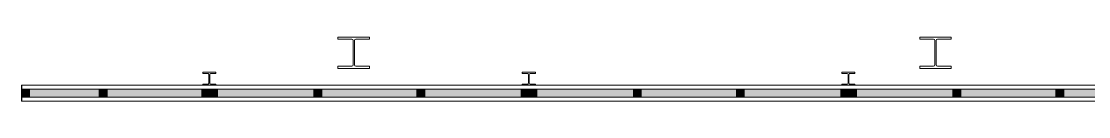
# Model space of a CAD drawing. Header units: inches. Extents: x 47334 to 154394, y 34687 to 85162.
# Drawn here: x 100593 to 108720, y 52652 to 53142 of the extents above; entities that cross this region are included whole.
import ezdxf

# ---------------------------------------------------------------- set-up
doc = ezdxf.new("R2010")
doc.units = ezdxf.units.IN
doc.header["$LTSCALE"] = 300
doc.header["$MEASUREMENT"] = 0
doc.linetypes.add('Wipeout_Contour', pattern=[1.01, 0.01, -1])
doc.layers.add('Grundebene', color=7, linetype='Continuous')

# ---------------------------------------------------------------- blocks, each defined once
blk = doc.blocks.new('Color_Area-3E6')
at = {"layer": 'Grundebene', "true_color": 0xffffff, "transparency": 33554687}
blk.add_hatch(color=7, dxfattribs=at).paths.add_polyline_path([(106892.1, 52681.7), (106892.1, 52741.7), (106952.1, 52741.7), (106952.1, 52681.7)], flags=0)
at = {"layer": 'Grundebene', "color": 18, "linetype": 'Wipeout_Contour', "lineweight": 13, "true_color": 0x000000}
for p, q in [((106892.1, 52681.7), (106892.1, 52741.7)), ((106892.1, 52741.7), (106952.1, 52741.7)), ((106952.1, 52681.7), (106892.1, 52681.7)), ((106952.1, 52741.7), (106952.1, 52681.7))]:
    blk.add_line(p, q, dxfattribs=at)
blk = doc.blocks.new('Color_Area-3F2')
at = {"layer": 'Grundebene', "true_color": 0xffffff, "transparency": 33554687}
blk.add_hatch(color=7, dxfattribs=at).paths.add_polyline_path([(107686.4, 52681.7), (106952.1, 52681.7), (106952.1, 52741.7), (107686.4, 52741.7)], flags=0)
at = {"layer": 'Grundebene', "color": 18, "linetype": 'Wipeout_Contour', "lineweight": 13, "true_color": 0x000000}
for p, q in [((106952.1, 52681.7), (106952.1, 52741.7)), ((106952.1, 52741.7), (107686.4, 52741.7)), ((107686.4, 52681.7), (106952.1, 52681.7)), ((107686.4, 52741.7), (107686.4, 52681.7))]:
    blk.add_line(p, q, dxfattribs=at)
blk = doc.blocks.new('Color_Area-3F8')
at = {"layer": 'Grundebene', "true_color": 0xffffff, "transparency": 33554687}
blk.add_hatch(color=7, dxfattribs=at).paths.add_polyline_path([(107716.4, 52681.7), (107686.4, 52681.7), (107686.4, 52741.7), (107716.4, 52741.7)], flags=0)
at = {"layer": 'Grundebene', "color": 18, "linetype": 'Wipeout_Contour', "lineweight": 13, "true_color": 0x000000}
for p, q in [((107686.4, 52681.7), (107686.4, 52741.7)), ((107686.4, 52741.7), (107716.4, 52741.7)), ((107716.4, 52681.7), (107686.4, 52681.7)), ((107716.4, 52741.7), (107716.4, 52681.7))]:
    blk.add_line(p, q, dxfattribs=at)
blk = doc.blocks.new('Color_Area-3FE')
at = {"layer": 'Grundebene', "true_color": 0xffffff, "transparency": 33554687}
blk.add_hatch(color=7, dxfattribs=at).paths.add_polyline_path([(108470.7, 52681.7), (107746.4, 52681.7), (107746.4, 52741.7), (108470.7, 52741.7)], flags=0)
at = {"layer": 'Grundebene', "color": 18, "linetype": 'Wipeout_Contour', "lineweight": 13, "true_color": 0x000000}
for p, q in [((107746.4, 52681.7), (107746.4, 52741.7)), ((107746.4, 52741.7), (108470.7, 52741.7)), ((108470.7, 52681.7), (107746.4, 52681.7)), ((108470.7, 52741.7), (108470.7, 52681.7))]:
    blk.add_line(p, q, dxfattribs=at)
blk = doc.blocks.new('Color_Area-404')
at = {"layer": 'Grundebene', "true_color": 0xffffff, "transparency": 33554687}
blk.add_hatch(color=7, dxfattribs=at).paths.add_polyline_path([(107746.4, 52681.7), (107716.4, 52681.7), (107716.4, 52741.7), (107746.4, 52741.7)], flags=0)
at = {"layer": 'Grundebene', "color": 18, "linetype": 'Wipeout_Contour', "lineweight": 13, "true_color": 0x000000}
for p, q in [((107716.4, 52681.7), (107716.4, 52741.7)), ((107716.4, 52741.7), (107746.4, 52741.7)), ((107746.4, 52681.7), (107716.4, 52681.7)), ((107746.4, 52741.7), (107746.4, 52681.7))]:
    blk.add_line(p, q, dxfattribs=at)
blk = doc.blocks.new('Color_Area-40A')
at = {"layer": 'Grundebene', "true_color": 0xffffff, "transparency": 33554687}
blk.add_hatch(color=7, dxfattribs=at).paths.add_polyline_path([(108500.7, 52681.7), (108470.7, 52681.7), (108470.7, 52741.7), (108500.7, 52741.7)], flags=0)
at = {"layer": 'Grundebene', "color": 18, "linetype": 'Wipeout_Contour', "lineweight": 13, "true_color": 0x000000}
for p, q in [((108470.7, 52681.7), (108470.7, 52741.7)), ((108470.7, 52741.7), (108500.7, 52741.7)), ((108500.7, 52681.7), (108470.7, 52681.7)), ((108500.7, 52741.7), (108500.7, 52681.7))]:
    blk.add_line(p, q, dxfattribs=at)
blk = doc.blocks.new('Color_Area-410')
at = {"layer": 'Grundebene', "true_color": 0xffffff, "transparency": 33554687}
blk.add_hatch(color=7, dxfattribs=at).paths.add_polyline_path([(109265.1, 52681.7), (108530.7, 52681.7), (108530.7, 52741.7), (109265.1, 52741.7)], flags=0)
at = {"layer": 'Grundebene', "color": 18, "linetype": 'Wipeout_Contour', "lineweight": 13, "true_color": 0x000000}
for p, q in [((108530.7, 52681.7), (108530.7, 52741.7)), ((108530.7, 52741.7), (109265.1, 52741.7)), ((109265.1, 52681.7), (108530.7, 52681.7)), ((109265.1, 52741.7), (109265.1, 52681.7))]:
    blk.add_line(p, q, dxfattribs=at)
blk = doc.blocks.new('Color_Area-416')
at = {"layer": 'Grundebene', "true_color": 0xffffff, "transparency": 33554687}
blk.add_hatch(color=7, dxfattribs=at).paths.add_polyline_path([(108530.7, 52681.7), (108500.7, 52681.7), (108500.7, 52741.7), (108530.7, 52741.7)], flags=0)
at = {"layer": 'Grundebene', "color": 18, "linetype": 'Wipeout_Contour', "lineweight": 13, "true_color": 0x000000}
for p, q in [((108500.7, 52681.7), (108500.7, 52741.7)), ((108500.7, 52741.7), (108530.7, 52741.7)), ((108530.7, 52681.7), (108500.7, 52681.7)), ((108530.7, 52741.7), (108530.7, 52681.7))]:
    blk.add_line(p, q, dxfattribs=at)
blk = doc.blocks.new('Color_Area-43C')
at = {"layer": 'Grundebene', "true_color": 0xffffff, "transparency": 33554687}
blk.add_hatch(color=7, dxfattribs=at).paths.add_polyline_path([(104459.1, 52681.7), (104459.1, 52741.7), (104519.1, 52741.7), (104519.1, 52681.7)], flags=0)
at = {"layer": 'Grundebene', "color": 18, "linetype": 'Wipeout_Contour', "lineweight": 13, "true_color": 0x000000}
for p, q in [((104459.1, 52681.7), (104459.1, 52741.7)), ((104459.1, 52741.7), (104519.1, 52741.7)), ((104519.1, 52681.7), (104459.1, 52681.7)), ((104519.1, 52741.7), (104519.1, 52681.7))]:
    blk.add_line(p, q, dxfattribs=at)
blk = doc.blocks.new('Color_Area-442')
at = {"layer": 'Grundebene', "true_color": 0xffffff, "transparency": 33554687}
blk.add_hatch(color=7, dxfattribs=at).paths.add_polyline_path([(106892.1, 52741.7), (106892.1, 52681.7), (106832.1, 52681.7), (106832.1, 52741.7)], flags=0)
at = {"layer": 'Grundebene', "color": 18, "linetype": 'Wipeout_Contour', "lineweight": 13, "true_color": 0x000000}
for p, q in [((106832.1, 52681.7), (106832.1, 52741.7)), ((106832.1, 52741.7), (106892.1, 52741.7)), ((106892.1, 52681.7), (106832.1, 52681.7)), ((106892.1, 52741.7), (106892.1, 52681.7))]:
    blk.add_line(p, q, dxfattribs=at)
blk = doc.blocks.new('Color_Area-448')
at = {"layer": 'Grundebene', "true_color": 0xffffff, "transparency": 33554687}
blk.add_hatch(color=7, dxfattribs=at).paths.add_polyline_path([(105253.4, 52681.7), (104519.1, 52681.7), (104519.1, 52741.7), (105253.4, 52741.7)], flags=0)
at = {"layer": 'Grundebene', "color": 18, "linetype": 'Wipeout_Contour', "lineweight": 13, "true_color": 0x000000}
for p, q in [((104519.1, 52681.7), (104519.1, 52741.7)), ((104519.1, 52741.7), (105253.4, 52741.7)), ((105253.4, 52681.7), (104519.1, 52681.7)), ((105253.4, 52741.7), (105253.4, 52681.7))]:
    blk.add_line(p, q, dxfattribs=at)
blk = doc.blocks.new('Color_Area-44E')
at = {"layer": 'Grundebene', "true_color": 0xffffff, "transparency": 33554687}
blk.add_hatch(color=7, dxfattribs=at).paths.add_polyline_path([(105283.4, 52681.7), (105253.4, 52681.7), (105253.4, 52741.7), (105283.4, 52741.7)], flags=0)
at = {"layer": 'Grundebene', "color": 18, "linetype": 'Wipeout_Contour', "lineweight": 13, "true_color": 0x000000}
for p, q in [((105253.4, 52681.7), (105253.4, 52741.7)), ((105253.4, 52741.7), (105283.4, 52741.7)), ((105283.4, 52681.7), (105253.4, 52681.7)), ((105283.4, 52741.7), (105283.4, 52681.7))]:
    blk.add_line(p, q, dxfattribs=at)
blk = doc.blocks.new('Color_Area-454')
at = {"layer": 'Grundebene', "true_color": 0xffffff, "transparency": 33554687}
blk.add_hatch(color=7, dxfattribs=at).paths.add_polyline_path([(106037.7, 52681.7), (105313.4, 52681.7), (105313.4, 52741.7), (106037.7, 52741.7)], flags=0)
at = {"layer": 'Grundebene', "color": 18, "linetype": 'Wipeout_Contour', "lineweight": 13, "true_color": 0x000000}
for p, q in [((105313.4, 52681.7), (105313.4, 52741.7)), ((105313.4, 52741.7), (106037.7, 52741.7)), ((106037.7, 52681.7), (105313.4, 52681.7)), ((106037.7, 52741.7), (106037.7, 52681.7))]:
    blk.add_line(p, q, dxfattribs=at)
blk = doc.blocks.new('Color_Area-45A')
at = {"layer": 'Grundebene', "true_color": 0xffffff, "transparency": 33554687}
blk.add_hatch(color=7, dxfattribs=at).paths.add_polyline_path([(105313.4, 52681.7), (105283.4, 52681.7), (105283.4, 52741.7), (105313.4, 52741.7)], flags=0)
at = {"layer": 'Grundebene', "color": 18, "linetype": 'Wipeout_Contour', "lineweight": 13, "true_color": 0x000000}
for p, q in [((105283.4, 52681.7), (105283.4, 52741.7)), ((105283.4, 52741.7), (105313.4, 52741.7)), ((105313.4, 52681.7), (105283.4, 52681.7)), ((105313.4, 52741.7), (105313.4, 52681.7))]:
    blk.add_line(p, q, dxfattribs=at)
blk = doc.blocks.new('Color_Area-460')
at = {"layer": 'Grundebene', "true_color": 0xffffff, "transparency": 33554687}
blk.add_hatch(color=7, dxfattribs=at).paths.add_polyline_path([(106067.7, 52681.7), (106037.7, 52681.7), (106037.7, 52741.7), (106067.7, 52741.7)], flags=0)
at = {"layer": 'Grundebene', "color": 18, "linetype": 'Wipeout_Contour', "lineweight": 13, "true_color": 0x000000}
for p, q in [((106037.7, 52681.7), (106037.7, 52741.7)), ((106037.7, 52741.7), (106067.7, 52741.7)), ((106067.7, 52681.7), (106037.7, 52681.7)), ((106067.7, 52741.7), (106067.7, 52681.7))]:
    blk.add_line(p, q, dxfattribs=at)
blk = doc.blocks.new('Color_Area-466')
at = {"layer": 'Grundebene', "true_color": 0xffffff, "transparency": 33554687}
blk.add_hatch(color=7, dxfattribs=at).paths.add_polyline_path([(106832.1, 52681.7), (106097.7, 52681.7), (106097.7, 52741.7), (106832.1, 52741.7)], flags=0)
at = {"layer": 'Grundebene', "color": 18, "linetype": 'Wipeout_Contour', "lineweight": 13, "true_color": 0x000000}
for p, q in [((106097.7, 52681.7), (106097.7, 52741.7)), ((106097.7, 52741.7), (106832.1, 52741.7)), ((106832.1, 52681.7), (106097.7, 52681.7)), ((106832.1, 52741.7), (106832.1, 52681.7))]:
    blk.add_line(p, q, dxfattribs=at)
blk = doc.blocks.new('Color_Area-46C')
at = {"layer": 'Grundebene', "true_color": 0xffffff, "transparency": 33554687}
blk.add_hatch(color=7, dxfattribs=at).paths.add_polyline_path([(106097.7, 52681.7), (106067.7, 52681.7), (106067.7, 52741.7), (106097.7, 52741.7)], flags=0)
at = {"layer": 'Grundebene', "color": 18, "linetype": 'Wipeout_Contour', "lineweight": 13, "true_color": 0x000000}
for p, q in [((106067.7, 52681.7), (106067.7, 52741.7)), ((106067.7, 52741.7), (106097.7, 52741.7)), ((106097.7, 52681.7), (106067.7, 52681.7)), ((106097.7, 52741.7), (106097.7, 52681.7))]:
    blk.add_line(p, q, dxfattribs=at)
blk = doc.blocks.new('Color_Area-492')
at = {"layer": 'Grundebene', "true_color": 0xffffff, "transparency": 33554687}
blk.add_hatch(color=7, dxfattribs=at).paths.add_polyline_path([(104459.1, 52681.7), (104459.1, 52741.7), (104399.1, 52741.7), (104399.1, 52681.7)], flags=0)
at = {"layer": 'Grundebene', "color": 18, "linetype": 'Wipeout_Contour', "lineweight": 13, "true_color": 0x000000}
for p, q in [((104459.1, 52741.7), (104399.1, 52741.7)), ((104399.1, 52741.7), (104399.1, 52681.7)), ((104399.1, 52681.7), (104459.1, 52681.7)), ((104459.1, 52681.7), (104459.1, 52741.7))]:
    blk.add_line(p, q, dxfattribs=at)
blk = doc.blocks.new('Color_Area-498')
at = {"layer": 'Grundebene', "true_color": 0xffffff, "transparency": 33554687}
blk.add_hatch(color=7, dxfattribs=at).paths.add_polyline_path([(102026.1, 52741.7), (102026.1, 52681.7), (102086.1, 52681.7), (102086.1, 52741.7)], flags=0)
at = {"layer": 'Grundebene', "color": 18, "linetype": 'Wipeout_Contour', "lineweight": 13, "true_color": 0x000000}
for p, q in [((102026.1, 52741.7), (102026.1, 52681.7)), ((102086.1, 52741.7), (102026.1, 52741.7)), ((102026.1, 52681.7), (102086.1, 52681.7)), ((102086.1, 52681.7), (102086.1, 52741.7))]:
    blk.add_line(p, q, dxfattribs=at)
blk = doc.blocks.new('Color_Area-49E')
at = {"layer": 'Grundebene', "true_color": 0xffffff, "transparency": 33554687}
blk.add_hatch(color=7, dxfattribs=at).paths.add_polyline_path([(103664.7, 52681.7), (104399.1, 52681.7), (104399.1, 52741.7), (103664.7, 52741.7)], flags=0)
at = {"layer": 'Grundebene', "color": 18, "linetype": 'Wipeout_Contour', "lineweight": 13, "true_color": 0x000000}
for p, q in [((104399.1, 52741.7), (103664.7, 52741.7)), ((103664.7, 52741.7), (103664.7, 52681.7)), ((103664.7, 52681.7), (104399.1, 52681.7)), ((104399.1, 52681.7), (104399.1, 52741.7))]:
    blk.add_line(p, q, dxfattribs=at)
blk = doc.blocks.new('Color_Area-4A4')
at = {"layer": 'Grundebene', "true_color": 0xffffff, "transparency": 33554687}
blk.add_hatch(color=7, dxfattribs=at).paths.add_polyline_path([(103634.7, 52681.7), (103664.7, 52681.7), (103664.7, 52741.7), (103634.7, 52741.7)], flags=0)
at = {"layer": 'Grundebene', "color": 18, "linetype": 'Wipeout_Contour', "lineweight": 13, "true_color": 0x000000}
for p, q in [((103664.7, 52741.7), (103634.7, 52741.7)), ((103634.7, 52741.7), (103634.7, 52681.7)), ((103634.7, 52681.7), (103664.7, 52681.7)), ((103664.7, 52681.7), (103664.7, 52741.7))]:
    blk.add_line(p, q, dxfattribs=at)
blk = doc.blocks.new('Color_Area-4AA')
at = {"layer": 'Grundebene', "true_color": 0xffffff, "transparency": 33554687}
blk.add_hatch(color=7, dxfattribs=at).paths.add_polyline_path([(102880.4, 52681.7), (103604.7, 52681.7), (103604.7, 52741.7), (102880.4, 52741.7)], flags=0)
at = {"layer": 'Grundebene', "color": 18, "linetype": 'Wipeout_Contour', "lineweight": 13, "true_color": 0x000000}
for p, q in [((103604.7, 52741.7), (102880.4, 52741.7)), ((102880.4, 52741.7), (102880.4, 52681.7)), ((102880.4, 52681.7), (103604.7, 52681.7)), ((103604.7, 52681.7), (103604.7, 52741.7))]:
    blk.add_line(p, q, dxfattribs=at)
blk = doc.blocks.new('Color_Area-4B0')
at = {"layer": 'Grundebene', "true_color": 0xffffff, "transparency": 33554687}
blk.add_hatch(color=7, dxfattribs=at).paths.add_polyline_path([(103604.7, 52681.7), (103634.7, 52681.7), (103634.7, 52741.7), (103604.7, 52741.7)], flags=0)
at = {"layer": 'Grundebene', "color": 18, "linetype": 'Wipeout_Contour', "lineweight": 13, "true_color": 0x000000}
for p, q in [((103634.7, 52741.7), (103604.7, 52741.7)), ((103604.7, 52741.7), (103604.7, 52681.7)), ((103604.7, 52681.7), (103634.7, 52681.7)), ((103634.7, 52681.7), (103634.7, 52741.7))]:
    blk.add_line(p, q, dxfattribs=at)
blk = doc.blocks.new('Color_Area-4B6')
at = {"layer": 'Grundebene', "true_color": 0xffffff, "transparency": 33554687}
blk.add_hatch(color=7, dxfattribs=at).paths.add_polyline_path([(102850.4, 52681.7), (102880.4, 52681.7), (102880.4, 52741.7), (102850.4, 52741.7)], flags=0)
at = {"layer": 'Grundebene', "color": 18, "linetype": 'Wipeout_Contour', "lineweight": 13, "true_color": 0x000000}
for p, q in [((102880.4, 52741.7), (102850.4, 52741.7)), ((102850.4, 52741.7), (102850.4, 52681.7)), ((102850.4, 52681.7), (102880.4, 52681.7)), ((102880.4, 52681.7), (102880.4, 52741.7))]:
    blk.add_line(p, q, dxfattribs=at)
blk = doc.blocks.new('Color_Area-4BC')
at = {"layer": 'Grundebene', "true_color": 0xffffff, "transparency": 33554687}
blk.add_hatch(color=7, dxfattribs=at).paths.add_polyline_path([(102086.1, 52681.7), (102820.4, 52681.7), (102820.4, 52741.7), (102086.1, 52741.7)], flags=0)
at = {"layer": 'Grundebene', "color": 18, "linetype": 'Wipeout_Contour', "lineweight": 13, "true_color": 0x000000}
for p, q in [((102820.4, 52741.7), (102086.1, 52741.7)), ((102086.1, 52741.7), (102086.1, 52681.7)), ((102086.1, 52681.7), (102820.4, 52681.7)), ((102820.4, 52681.7), (102820.4, 52741.7))]:
    blk.add_line(p, q, dxfattribs=at)
blk = doc.blocks.new('Color_Area-4C2')
at = {"layer": 'Grundebene', "true_color": 0xffffff, "transparency": 33554687}
blk.add_hatch(color=7, dxfattribs=at).paths.add_polyline_path([(102820.4, 52681.7), (102850.4, 52681.7), (102850.4, 52741.7), (102820.4, 52741.7)], flags=0)
at = {"layer": 'Grundebene', "color": 18, "linetype": 'Wipeout_Contour', "lineweight": 13, "true_color": 0x000000}
for p, q in [((102850.4, 52741.7), (102820.4, 52741.7)), ((102820.4, 52741.7), (102820.4, 52681.7)), ((102820.4, 52681.7), (102850.4, 52681.7)), ((102850.4, 52681.7), (102850.4, 52741.7))]:
    blk.add_line(p, q, dxfattribs=at)
blk = doc.blocks.new('Color_Area-4E8')
at = {"layer": 'Grundebene', "true_color": 0xffffff, "transparency": 33554687}
blk.add_hatch(color=7, dxfattribs=at).paths.add_polyline_path([(102026.1, 52681.7), (102026.1, 52741.7), (101966.1, 52741.7), (101966.1, 52681.7)], flags=0)
at = {"layer": 'Grundebene', "color": 18, "linetype": 'Wipeout_Contour', "lineweight": 13, "true_color": 0x000000}
for p, q in [((102026.1, 52741.7), (101966.1, 52741.7)), ((101966.1, 52741.7), (101966.1, 52681.7)), ((101966.1, 52681.7), (102026.1, 52681.7)), ((102026.1, 52681.7), (102026.1, 52741.7))]:
    blk.add_line(p, q, dxfattribs=at)
blk = doc.blocks.new('Color_Area-4EE')
at = {"layer": 'Grundebene', "true_color": 0xffffff, "transparency": 33554687}
blk.add_hatch(color=7, dxfattribs=at).paths.add_polyline_path([(100596.1, 52741.7), (100596.1, 52681.7), (100656.1, 52681.7), (100656.1, 52741.7)], flags=0)
at = {"layer": 'Grundebene', "color": 18, "linetype": 'Wipeout_Contour', "lineweight": 13, "true_color": 0x000000}
for p, q in [((100596.1, 52741.7), (100596.1, 52681.7)), ((100656.1, 52741.7), (100596.1, 52741.7)), ((100596.1, 52681.7), (100656.1, 52681.7)), ((100656.1, 52681.7), (100656.1, 52741.7))]:
    blk.add_line(p, q, dxfattribs=at)
blk = doc.blocks.new('Color_Area-4F4')
at = {"layer": 'Grundebene', "true_color": 0xffffff, "transparency": 33554687}
blk.add_hatch(color=7, dxfattribs=at).paths.add_polyline_path([(101246.1, 52681.7), (101966.1, 52681.7), (101966.1, 52741.7), (101246.1, 52741.7)], flags=0)
at = {"layer": 'Grundebene', "color": 18, "linetype": 'Wipeout_Contour', "lineweight": 13, "true_color": 0x000000}
for p, q in [((101966.1, 52741.7), (101246.1, 52741.7)), ((101246.1, 52741.7), (101246.1, 52681.7)), ((101246.1, 52681.7), (101966.1, 52681.7)), ((101966.1, 52681.7), (101966.1, 52741.7))]:
    blk.add_line(p, q, dxfattribs=at)
blk = doc.blocks.new('Color_Area-4FA')
at = {"layer": 'Grundebene', "true_color": 0xffffff, "transparency": 33554687}
blk.add_hatch(color=7, dxfattribs=at).paths.add_polyline_path([(101216.1, 52681.7), (101246.1, 52681.7), (101246.1, 52741.7), (101216.1, 52741.7)], flags=0)
at = {"layer": 'Grundebene', "color": 18, "linetype": 'Wipeout_Contour', "lineweight": 13, "true_color": 0x000000}
for p, q in [((101246.1, 52741.7), (101216.1, 52741.7)), ((101216.1, 52741.7), (101216.1, 52681.7)), ((101216.1, 52681.7), (101246.1, 52681.7)), ((101246.1, 52681.7), (101246.1, 52741.7))]:
    blk.add_line(p, q, dxfattribs=at)
blk = doc.blocks.new('Color_Area-500')
at = {"layer": 'Grundebene', "true_color": 0xffffff, "transparency": 33554687}
blk.add_hatch(color=7, dxfattribs=at).paths.add_polyline_path([(100656.1, 52681.7), (101186.1, 52681.7), (101186.1, 52741.7), (100656.1, 52741.7)], flags=0)
at = {"layer": 'Grundebene', "color": 18, "linetype": 'Wipeout_Contour', "lineweight": 13, "true_color": 0x000000}
for p, q in [((101186.1, 52741.7), (100656.1, 52741.7)), ((100656.1, 52741.7), (100656.1, 52681.7)), ((100656.1, 52681.7), (101186.1, 52681.7)), ((101186.1, 52681.7), (101186.1, 52741.7))]:
    blk.add_line(p, q, dxfattribs=at)
blk = doc.blocks.new('Color_Area-506')
at = {"layer": 'Grundebene', "true_color": 0xffffff, "transparency": 33554687}
blk.add_hatch(color=7, dxfattribs=at).paths.add_polyline_path([(101186.1, 52681.7), (101216.1, 52681.7), (101216.1, 52741.7), (101186.1, 52741.7)], flags=0)
at = {"layer": 'Grundebene', "color": 18, "linetype": 'Wipeout_Contour', "lineweight": 13, "true_color": 0x000000}
for p, q in [((101216.1, 52741.7), (101186.1, 52741.7)), ((101186.1, 52741.7), (101186.1, 52681.7)), ((101186.1, 52681.7), (101216.1, 52681.7)), ((101216.1, 52681.7), (101216.1, 52741.7))]:
    blk.add_line(p, q, dxfattribs=at)

msp = doc.modelspace()

# ---------------------------------------------------------------- hatches: boundary and pattern name
at = {"layer": 'Grundebene', "true_color": 0x000000, "transparency": 33554687}
msp.add_hatch(color=18, dxfattribs=at).paths.add_polyline_path([(100596.1, 52771.7), (100593.1, 52771.7), (100593.1, 52651.7), (100596.1, 52651.7)], flags=0)

# ---------------------------------------------------------------- linework, layer by layer
at = {"layer": 'Grundebene', "color": 18, "linetype": 'Continuous', "lineweight": 13, "true_color": 0x000000}
for p, q in [((103004.1, 53141.7), (103004.1, 53124.7)), ((103244.1, 53141.7), (103004.1, 53141.7)), ((103004.1, 53124.7), (103109.1, 53124.7)), ((103119.1, 53114.7), (103119.1, 52928.7)), ((103129.1, 52928.7), (103129.1, 53114.7)), ((103139.1, 53124.7), (103244.1, 53124.7)), ((103244.1, 53124.7), (103244.1, 53141.7)), ((107434.1, 53141.7), (107434.1, 53124.7)), ((107674.1, 53141.7), (107434.1, 53141.7)), ((107434.1, 53124.7), (107539.1, 53124.7)), ((107549.1, 53114.7), (107549.1, 52928.7)), ((107559.1, 52928.7), (107559.1, 53114.7)), ((107569.1, 53124.7), (107674.1, 53124.7)), ((107674.1, 53124.7), (107674.1, 53141.7)), ((103109.1, 52918.7), (103004.1, 52918.7)), ((103004.1, 52918.7), (103004.1, 52901.7)), ((103244.1, 52918.7), (103139.1, 52918.7)), ((103244.1, 52901.7), (103244.1, 52918.7)), ((107539.1, 52918.7), (107434.1, 52918.7)), ((107434.1, 52918.7), (107434.1, 52901.7)), ((107674.1, 52918.7), (107569.1, 52918.7)), ((107674.1, 52901.7), (107674.1, 52918.7)), ((101974.1, 52871.7), (101974.1, 52861.7)), ((102074.1, 52871.7), (101974.1, 52871.7)), ((101974.1, 52861.7), (102015.1, 52861.7)), ((102021.1, 52855.7), (102021.1, 52787.7)), ((102027.1, 52787.7), (102027.1, 52855.7)), ((102033.1, 52861.7), (102074.1, 52861.7)), ((102074.1, 52861.7), (102074.1, 52871.7)), ((103004.1, 52901.7), (103244.1, 52901.7)), ((104407.4, 52871.7), (104407.4, 52861.7)), ((104507.4, 52871.7), (104407.4, 52871.7)), ((104407.4, 52861.7), (104448.4, 52861.7)), ((104454.4, 52855.7), (104454.4, 52787.7)), ((104460.4, 52787.7), (104460.4, 52855.7)), ((104466.4, 52861.7), (104507.4, 52861.7)), ((104507.4, 52861.7), (104507.4, 52871.7)), ((106840.7, 52871.7), (106840.7, 52861.7)), ((106940.7, 52871.7), (106840.7, 52871.7)), ((106840.7, 52861.7), (106881.7, 52861.7)), ((106887.7, 52855.7), (106887.7, 52787.7)), ((106893.7, 52787.7), (106893.7, 52855.7)), ((106899.7, 52861.7), (106940.7, 52861.7)), ((106940.7, 52861.7), (106940.7, 52871.7)), ((107434.1, 52901.7), (107674.1, 52901.7)), ((100593.1, 52701.7), (100593.1, 52771.7)), ((100596.1, 52771.7), (100593.1, 52771.7)), ((100596.1, 52741.7), (100596.1, 52771.7)), ((102026.1, 52771.7), (100596.1, 52771.7)), ((102015.1, 52781.7), (101974.1, 52781.7)), ((101974.1, 52781.7), (101974.1, 52771.7)), ((101974.1, 52771.7), (102074.1, 52771.7)), ((104459.1, 52771.7), (102026.1, 52771.7)), ((102074.1, 52781.7), (102033.1, 52781.7)), ((102074.1, 52771.7), (102074.1, 52781.7)), ((104448.4, 52781.7), (104407.4, 52781.7)), ((104407.4, 52781.7), (104407.4, 52771.7)), ((104407.4, 52771.7), (104507.4, 52771.7)), ((104459.1, 52771.7), (106892.1, 52771.7)), ((104507.4, 52781.7), (104466.4, 52781.7)), ((104507.4, 52771.7), (104507.4, 52781.7)), ((106881.7, 52781.7), (106840.7, 52781.7)), ((106840.7, 52781.7), (106840.7, 52771.7)), ((106840.7, 52771.7), (106940.7, 52771.7)), ((106892.1, 52771.7), (109325.1, 52771.7)), ((106940.7, 52781.7), (106899.7, 52781.7)), ((106940.7, 52771.7), (106940.7, 52781.7)), ((100593.1, 52651.7), (100593.1, 52701.7)), ((100593.1, 52651.7), (100593.1, 52701.7)), ((100596.1, 52681.7), (100596.1, 52741.7)), ((100656.1, 52741.7), (100596.1, 52741.7)), ((100596.1, 52681.7), (100596.1, 52741.7)), ((100596.1, 52651.7), (100596.1, 52681.7)), ((100596.1, 52681.7), (100656.1, 52681.7)), ((100656.1, 52681.7), (100656.1, 52741.7)), ((101186.1, 52741.7), (100656.1, 52741.7)), ((100656.1, 52681.7), (101186.1, 52681.7)), ((101216.1, 52741.7), (101186.1, 52741.7)), ((101186.1, 52741.7), (101186.1, 52681.7)), ((101186.1, 52681.7), (101216.1, 52681.7)), ((101246.1, 52741.7), (101216.1, 52741.7)), ((101216.1, 52741.7), (101216.1, 52681.7)), ((101216.1, 52681.7), (101216.1, 52741.7)), ((101216.1, 52681.7), (101246.1, 52681.7)), ((101966.1, 52741.7), (101246.1, 52741.7)), ((101246.1, 52681.7), (101246.1, 52741.7)), ((101246.1, 52681.7), (101966.1, 52681.7)), ((102026.1, 52741.7), (101966.1, 52741.7)), ((101966.1, 52741.7), (101966.1, 52681.7)), ((101966.1, 52681.7), (102026.1, 52681.7)), ((102086.1, 52741.7), (102026.1, 52741.7)), ((102026.1, 52681.7), (102026.1, 52741.7)), ((102026.1, 52681.7), (102026.1, 52741.7)), ((102026.1, 52681.7), (102086.1, 52681.7)), ((102086.1, 52681.7), (102086.1, 52741.7)), ((102820.4, 52741.7), (102086.1, 52741.7)), ((102086.1, 52681.7), (102820.4, 52681.7)), ((102850.4, 52741.7), (102820.4, 52741.7)), ((102820.4, 52741.7), (102820.4, 52681.7)), ((102820.4, 52681.7), (102850.4, 52681.7)), ((102880.4, 52741.7), (102850.4, 52741.7)), ((102850.4, 52741.7), (102850.4, 52681.7)), ((102850.4, 52681.7), (102850.4, 52741.7)), ((102850.4, 52681.7), (102880.4, 52681.7)), ((103604.7, 52741.7), (102880.4, 52741.7)), ((102880.4, 52681.7), (102880.4, 52741.7)), ((102880.4, 52681.7), (103604.7, 52681.7)), ((103634.7, 52741.7), (103604.7, 52741.7)), ((103604.7, 52741.7), (103604.7, 52681.7)), ((103604.7, 52681.7), (103634.7, 52681.7)), ((103664.7, 52741.7), (103634.7, 52741.7)), ((103634.7, 52741.7), (103634.7, 52681.7)), ((103634.7, 52681.7), (103634.7, 52741.7)), ((103634.7, 52681.7), (103664.7, 52681.7)), ((104399.1, 52741.7), (103664.7, 52741.7)), ((103664.7, 52681.7), (103664.7, 52741.7)), ((103664.7, 52681.7), (104399.1, 52681.7)), ((104459.1, 52741.7), (104399.1, 52741.7)), ((104399.1, 52741.7), (104399.1, 52681.7)), ((104399.1, 52681.7), (104459.1, 52681.7)), ((104459.1, 52741.7), (104519.1, 52741.7)), ((104459.1, 52681.7), (104459.1, 52741.7)), ((104459.1, 52681.7), (104459.1, 52741.7)), ((104519.1, 52681.7), (104459.1, 52681.7)), ((104519.1, 52741.7), (104519.1, 52681.7)), ((104519.1, 52741.7), (105253.4, 52741.7)), ((105253.4, 52681.7), (104519.1, 52681.7)), ((105253.4, 52681.7), (105253.4, 52741.7)), ((105253.4, 52741.7), (105283.4, 52741.7)), ((105283.4, 52681.7), (105253.4, 52681.7)), ((105283.4, 52741.7), (105283.4, 52681.7)), ((105283.4, 52681.7), (105283.4, 52741.7)), ((105283.4, 52741.7), (105313.4, 52741.7)), ((105313.4, 52681.7), (105283.4, 52681.7)), ((105313.4, 52741.7), (106037.7, 52741.7)), ((105313.4, 52741.7), (105313.4, 52681.7)), ((106037.7, 52681.7), (105313.4, 52681.7)), ((106037.7, 52681.7), (106037.7, 52741.7)), ((106037.7, 52741.7), (106067.7, 52741.7)), ((106067.7, 52681.7), (106037.7, 52681.7)), ((106067.7, 52741.7), (106067.7, 52681.7)), ((106067.7, 52681.7), (106067.7, 52741.7)), ((106067.7, 52741.7), (106097.7, 52741.7)), ((106097.7, 52681.7), (106067.7, 52681.7)), ((106097.7, 52741.7), (106832.1, 52741.7)), ((106097.7, 52741.7), (106097.7, 52681.7)), ((106832.1, 52681.7), (106097.7, 52681.7)), ((106832.1, 52681.7), (106832.1, 52741.7)), ((106832.1, 52741.7), (106892.1, 52741.7)), ((106892.1, 52681.7), (106832.1, 52681.7)), ((106892.1, 52741.7), (106952.1, 52741.7)), ((106892.1, 52681.7), (106892.1, 52741.7)), ((106892.1, 52681.7), (106892.1, 52741.7)), ((106952.1, 52681.7), (106892.1, 52681.7)), ((106952.1, 52741.7), (106952.1, 52681.7)), ((106952.1, 52741.7), (107686.4, 52741.7)), ((107686.4, 52681.7), (106952.1, 52681.7)), ((107686.4, 52681.7), (107686.4, 52741.7)), ((107686.4, 52741.7), (107716.4, 52741.7)), ((107716.4, 52681.7), (107686.4, 52681.7)), ((107716.4, 52741.7), (107716.4, 52681.7)), ((107716.4, 52681.7), (107716.4, 52741.7)), ((107716.4, 52741.7), (107746.4, 52741.7)), ((107746.4, 52681.7), (107716.4, 52681.7)), ((107746.4, 52741.7), (108470.7, 52741.7)), ((107746.4, 52741.7), (107746.4, 52681.7)), ((108470.7, 52681.7), (107746.4, 52681.7)), ((108470.7, 52681.7), (108470.7, 52741.7)), ((108470.7, 52741.7), (108500.7, 52741.7)), ((108500.7, 52681.7), (108470.7, 52681.7)), ((108500.7, 52741.7), (108500.7, 52681.7)), ((108500.7, 52681.7), (108500.7, 52741.7)), ((108500.7, 52741.7), (108530.7, 52741.7)), ((108530.7, 52681.7), (108500.7, 52681.7)), ((108530.7, 52741.7), (109265.1, 52741.7)), ((108530.7, 52741.7), (108530.7, 52681.7)), ((109265.1, 52681.7), (108530.7, 52681.7)), ((100593.1, 52651.7), (100596.1, 52651.7)), ((102026.1, 52651.7), (100596.1, 52651.7)), ((104459.1, 52651.7), (102026.1, 52651.7)), ((104459.1, 52651.7), (106892.1, 52651.7)), ((106892.1, 52651.7), (109325.1, 52651.7))]:
    msp.add_line(p, q, dxfattribs=at)
at = {"layer": 'Grundebene', "color": 18, "linetype": 'Wipeout_Contour', "lineweight": 13, "true_color": 0x000000}
for points in [[(100596.1, 52681.7), (100656.1, 52681.7), (100656.1, 52741.7), (100596.1, 52741.7), (100596.1, 52681.7)], [(101186.1, 52681.7), (101186.1, 52741.7), (100656.1, 52741.7), (100656.1, 52681.7), (101186.1, 52681.7)], [(101216.1, 52681.7), (101216.1, 52741.7), (101186.1, 52741.7), (101186.1, 52681.7), (101216.1, 52681.7)], [(101246.1, 52681.7), (101246.1, 52741.7), (101216.1, 52741.7), (101216.1, 52681.7), (101246.1, 52681.7)], [(101966.1, 52681.7), (101966.1, 52741.7), (101246.1, 52741.7), (101246.1, 52681.7), (101966.1, 52681.7)], [(102026.1, 52741.7), (101966.1, 52741.7), (101966.1, 52681.7), (102026.1, 52681.7), (102026.1, 52741.7)], [(102026.1, 52681.7), (102086.1, 52681.7), (102086.1, 52741.7), (102026.1, 52741.7), (102026.1, 52681.7)], [(102820.4, 52681.7), (102820.4, 52741.7), (102086.1, 52741.7), (102086.1, 52681.7), (102820.4, 52681.7)], [(102850.4, 52681.7), (102850.4, 52741.7), (102820.4, 52741.7), (102820.4, 52681.7), (102850.4, 52681.7)], [(102880.4, 52681.7), (102880.4, 52741.7), (102850.4, 52741.7), (102850.4, 52681.7), (102880.4, 52681.7)], [(103604.7, 52681.7), (103604.7, 52741.7), (102880.4, 52741.7), (102880.4, 52681.7), (103604.7, 52681.7)], [(103634.7, 52681.7), (103634.7, 52741.7), (103604.7, 52741.7), (103604.7, 52681.7), (103634.7, 52681.7)], [(103664.7, 52681.7), (103664.7, 52741.7), (103634.7, 52741.7), (103634.7, 52681.7), (103664.7, 52681.7)], [(104399.1, 52681.7), (104399.1, 52741.7), (103664.7, 52741.7), (103664.7, 52681.7), (104399.1, 52681.7)], [(104459.1, 52741.7), (104399.1, 52741.7), (104399.1, 52681.7), (104459.1, 52681.7), (104459.1, 52741.7)], [(104459.1, 52741.7), (104519.1, 52741.7), (104519.1, 52681.7), (104459.1, 52681.7), (104459.1, 52741.7)], [(104519.1, 52681.7), (104519.1, 52741.7), (105253.4, 52741.7), (105253.4, 52681.7), (104519.1, 52681.7)], [(105253.4, 52681.7), (105253.4, 52741.7), (105283.4, 52741.7), (105283.4, 52681.7), (105253.4, 52681.7)], [(105283.4, 52681.7), (105283.4, 52741.7), (105313.4, 52741.7), (105313.4, 52681.7), (105283.4, 52681.7)], [(105313.4, 52681.7), (105313.4, 52741.7), (106037.7, 52741.7), (106037.7, 52681.7), (105313.4, 52681.7)], [(106037.7, 52681.7), (106037.7, 52741.7), (106067.7, 52741.7), (106067.7, 52681.7), (106037.7, 52681.7)], [(106067.7, 52681.7), (106067.7, 52741.7), (106097.7, 52741.7), (106097.7, 52681.7), (106067.7, 52681.7)], [(106097.7, 52681.7), (106097.7, 52741.7), (106832.1, 52741.7), (106832.1, 52681.7), (106097.7, 52681.7)], [(106892.1, 52681.7), (106832.1, 52681.7), (106832.1, 52741.7), (106892.1, 52741.7), (106892.1, 52681.7)], [(106892.1, 52741.7), (106952.1, 52741.7), (106952.1, 52681.7), (106892.1, 52681.7), (106892.1, 52741.7)], [(106952.1, 52681.7), (106952.1, 52741.7), (107686.4, 52741.7), (107686.4, 52681.7), (106952.1, 52681.7)], [(107686.4, 52681.7), (107686.4, 52741.7), (107716.4, 52741.7), (107716.4, 52681.7), (107686.4, 52681.7)], [(107716.4, 52681.7), (107716.4, 52741.7), (107746.4, 52741.7), (107746.4, 52681.7), (107716.4, 52681.7)], [(107746.4, 52681.7), (107746.4, 52741.7), (108470.7, 52741.7), (108470.7, 52681.7), (107746.4, 52681.7)], [(108470.7, 52681.7), (108470.7, 52741.7), (108500.7, 52741.7), (108500.7, 52681.7), (108470.7, 52681.7)], [(108500.7, 52681.7), (108500.7, 52741.7), (108530.7, 52741.7), (108530.7, 52681.7), (108500.7, 52681.7)], [(108530.7, 52681.7), (108530.7, 52741.7), (109265.1, 52741.7), (109265.1, 52681.7), (108530.7, 52681.7)]]:
    msp.add_lwpolyline(points, dxfattribs=at)
at = {"layer": 'Grundebene', "color": 18, "linetype": 'Continuous', "lineweight": 13, "true_color": 0x000000}
for centre, radius, start, end in [((103109.1, 53114.7), 10, 360, 90), ((103139.1, 53114.7), 10, 90, 180), ((107539.1, 53114.7), 10, 360, 90), ((107569.1, 53114.7), 10, 90, 180), ((103109.1, 52928.7), 10, 270, 360), ((103139.1, 52928.7), 10, 180, 270), ((107539.1, 52928.7), 10, 270, 360), ((107569.1, 52928.7), 10, 180, 270), ((102015.1, 52855.7), 6, 0, 90), ((102033.1, 52855.7), 6, 90, 180), ((104448.4, 52855.7), 6, 0, 90), ((104466.4, 52855.7), 6, 90, 180), ((106881.7, 52855.7), 6, 0, 90), ((106899.7, 52855.7), 6, 90, 180), ((102015.1, 52787.7), 6, 270, 360), ((102033.1, 52787.7), 6, 180, 270), ((104448.4, 52787.7), 6, 270, 360), ((104466.4, 52787.7), 6, 180, 270), ((106881.7, 52787.7), 6, 270, 360), ((106899.7, 52787.7), 6, 180, 270)]:
    msp.add_arc(centre, radius, start, end, dxfattribs=at)

# ---------------------------------------------------------------- block references
at = {"layer": 'Grundebene'}
for name in ['Color_Area-4EE', 'Color_Area-500', 'Color_Area-506', 'Color_Area-4FA', 'Color_Area-4F4', 'Color_Area-4E8', 'Color_Area-498', 'Color_Area-4BC', 'Color_Area-4C2', 'Color_Area-4B6', 'Color_Area-4AA', 'Color_Area-4B0', 'Color_Area-4A4', 'Color_Area-49E', 'Color_Area-492', 'Color_Area-43C', 'Color_Area-448', 'Color_Area-44E', 'Color_Area-45A', 'Color_Area-454', 'Color_Area-460', 'Color_Area-46C', 'Color_Area-466', 'Color_Area-442', 'Color_Area-3E6', 'Color_Area-3F2', 'Color_Area-3F8', 'Color_Area-404', 'Color_Area-3FE', 'Color_Area-40A', 'Color_Area-416', 'Color_Area-410']:
    msp.add_blockref(name, (0, 0), dxfattribs=at)

doc.saveas('drawing.dxf')
